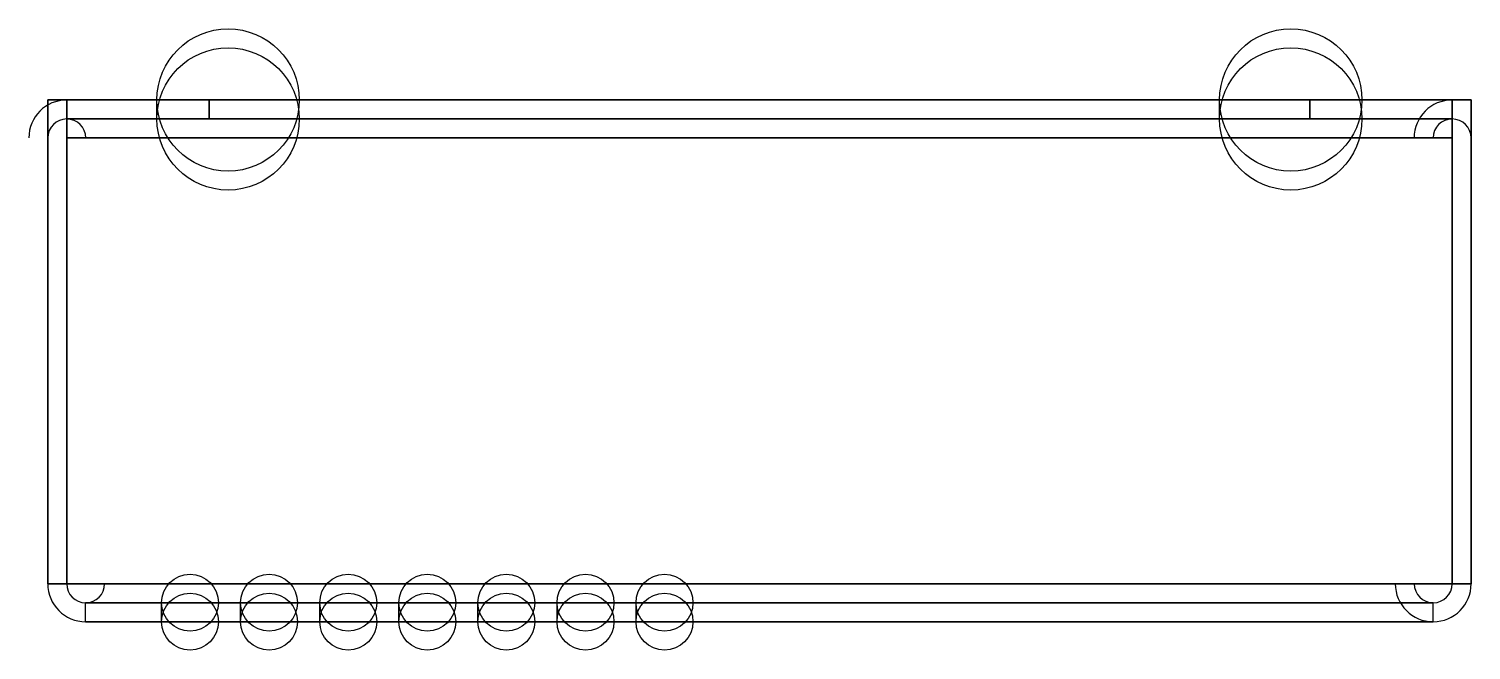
# Model space of a CAD drawing. Header units: millimetres. Extents: x -77 to 75, y -3 to 62.
import ezdxf

# ---------------------------------------------------------------- set-up
doc = ezdxf.new("R2010")
doc.units = ezdxf.units.MM

msp = doc.modelspace()

# ---------------------------------------------------------------- linework, layer by layer
for p, q in [((-75, 55, 97.99), (-75, 4, 97.99)), ((-75, 55, 97.99), (-75, 55, -97.99)), ((-75, 4, -97.99), (-75, 55, -97.99)), ((-75, 55, -97.99), (-73, 55, -97.99)), ((-73, 55, 97.99), (-75, 55, 97.99)), ((-73, 55, -97.99), (-73, 4, -97.99)), ((-73, 4, 97.99), (-73, 55, 97.99)), ((-73, 55, -97.99), (-73, 55, 97.99)), ((72.99, 55, 102), (-72.99, 55, 102)), ((-72.99, 55, 102), (-72.99, 55, 133)), ((-57.99, 55, 148), (-72.99, 55, 133)), ((-72.99, 55, 133), (-72.99, 53, 133)), ((-72.99, 55, 102), (-72.99, 53, 102)), ((-72.99, 55, -133), (-57.99, 55, -148)), ((-72.99, 55, -102), (-72.99, 55, -133)), ((-72.99, 55, -102), (72.99, 55, -102)), ((-72.99, 53, -133), (-72.99, 55, -133)), ((-72.99, 53, -102), (-72.99, 55, -102)), ((-63.49, 53, 131), (-63.49, 55, 131)), ((-63.49, 53, -131), (-63.49, 55, -131)), ((-57.99, 55, 148), (57.99, 55, 148)), ((-57.99, 53, 148), (-57.99, 55, 148)), ((57.99, 55, -148), (-57.99, 55, -148)), ((-57.99, 55, -148), (-57.99, 53, -148)), ((48.49, 53, 131), (48.49, 55, 131)), ((48.49, 53, -131), (48.49, 55, -131)), ((72.99, 55, 133), (57.99, 55, 148)), ((57.99, 55, 148), (57.99, 53, 148)), ((57.99, 53, -148), (57.99, 55, -148)), ((57.99, 55, -148), (72.99, 55, -133)), ((72.99, 53, 133), (72.99, 55, 133)), ((72.99, 55, 102), (72.99, 55, 133)), ((72.99, 55, -133), (72.99, 53, -133)), ((72.99, 55, -102), (72.99, 55, -133)), ((72.99, 55, -102), (72.99, 53, -102)), ((72.99, 53, 102), (72.99, 55, 102)), ((75, 55, 97.99), (73, 55, 97.99)), ((73, 55, 97.99), (73, 4, 97.99)), ((73, 4, -97.99), (73, 55, -97.99)), ((73, 55, -97.99), (75, 55, -97.99)), ((73, 55, 97.99), (73, 55, -97.99)), ((75, 55, -97.99), (75, 4, -97.99)), ((75, 55, -97.99), (75, 55, 97.99)), ((75, 4, 97.99), (75, 55, 97.99)), ((-72.99, 53, 133), (-57.99, 53, 148)), ((-72.99, 53, 133), (-72.99, 53, 102)), ((-57.99, 53, -148), (-72.99, 53, -133)), ((-72.99, 53, -102), (-72.99, 53, -133)), ((72.99, 53, -102), (-72.99, 53, -102)), ((-72.99, 53, 102), (72.99, 53, 102)), ((57.99, 53, 148), (-57.99, 53, 148)), ((-57.99, 53, -148), (57.99, 53, -148)), ((57.99, 53, 148), (72.99, 53, 133)), ((72.99, 53, -133), (57.99, 53, -148)), ((72.99, 53, -133), (72.99, 53, -102)), ((72.99, 53, 102), (72.99, 53, 133)), ((-72.99, 51, -100), (72.99, 51, -100)), ((-72.99, 51, -98), (-72.99, 51, -100)), ((72.99, 51, -98), (-72.99, 51, -98)), ((72.99, 51, 100), (-72.99, 51, 100)), ((-72.99, 51, 100), (-72.99, 51, 98)), ((-72.99, 51, 98), (72.99, 51, 98)), ((-72.99, 4, -98), (-72.99, 51, -98)), ((-72.99, 51, -100), (-72.99, 4, -100)), ((-72.99, 51, 98), (-72.99, 4, 98)), ((-72.99, 4, 100), (-72.99, 51, 100)), ((72.99, 51, -100), (72.99, 51, -98)), ((72.99, 51, 98), (72.99, 51, 100)), ((72.99, 51, -98), (72.99, 4, -98)), ((72.99, 4, -100), (72.99, 51, -100)), ((72.99, 4, 98), (72.99, 51, 98)), ((72.99, 51, 100), (72.99, 4, 100)), ((-75, 4, -96), (-75, 4, 96)), ((-75, 4, 96), (-75, 4, 97.99)), ((-75, 4, -96), (-75, 4, -97.99)), ((-73, 4, -97.99), (-75, 4, -97.99)), ((-75, 4, -96), (-73, 4, -96)), ((-75, 4, 96), (-73, 4, 96)), ((-75, 4, 97.99), (-73, 4, 97.99)), ((-73, 4, 96), (-73, 4, -96)), ((-73, 4, -96), (-73, 4, -97.99)), ((-73, 4, 97.99), (-73, 4, 96)), ((-72.99, 4, -98), (-71, 4, -98)), ((-72.99, 4, -100), (-72.99, 4, -98)), ((-71, 4, -100), (-72.99, 4, -100)), ((-71, 4, 98), (-72.99, 4, 98)), ((-71, 4, 100), (-72.99, 4, 100)), ((-72.99, 4, 98), (-72.99, 4, 100)), ((-71, 4, -98), (71, 4, -98)), ((71, 4, -100), (-71, 4, -100)), ((71, 4, 98), (-71, 4, 98)), ((-71, 4, 100), (71, 4, 100)), ((-71, 4, -100), (-71, 4, -98)), ((-71, 4, 100), (-71, 4, 98)), ((71, 4, -98), (72.99, 4, -98)), ((71, 4, -100), (72.99, 4, -100)), ((72.99, 4, 98), (71, 4, 98)), ((71, 4, 100), (72.99, 4, 100)), ((71, 4, -100), (71, 4, -98)), ((71, 4, 100), (71, 4, 98)), ((72.99, 4, 100), (72.99, 4, 98)), ((72.99, 4, -98), (72.99, 4, -100)), ((73, 4, -96), (73, 4, 96)), ((73, 4, 97.99), (75, 4, 97.99)), ((73, 4, 96), (73, 4, 97.99)), ((75, 4, 96), (73, 4, 96)), ((75, 4, -96), (73, 4, -96)), ((73, 4, -97.99), (73, 4, -96)), ((75, 4, -97.99), (73, 4, -97.99)), ((75, 4, 96), (75, 4, -96)), ((75, 4, -96), (75, 4, -97.99)), ((75, 4, 96), (75, 4, 97.99)), ((-71, 2, -96), (-71, 2, 96)), ((-71, 0, -96), (-71, 2, -96)), ((-71, 0, 96), (-71, 2, 96)), ((71, 2, -96), (-71, 2, -96)), ((-71, 2, 96), (71, 2, 96)), ((-63, 0, 50), (-63, 2, 50)), ((-63, 0, 30), (-63, 2, 30)), ((-63, 0, 40), (-63, 2, 40)), ((-63, 0, 60), (-63, 2, 60)), ((-63, 0, 20), (-63, 2, 20)), ((-63, 0, 70), (-63, 2, 70)), ((-54.67, 0, 40), (-54.67, 2, 40)), ((-54.67, 0, 30), (-54.67, 2, 30)), ((-54.67, 0, 70), (-54.67, 2, 70)), ((-54.67, 0, 50), (-54.67, 2, 50)), ((-54.67, 0, 20), (-54.67, 2, 20)), ((-54.67, 0, 60), (-54.67, 2, 60)), ((-46.33, 0, 70), (-46.33, 2, 70)), ((-46.33, 0, 20), (-46.33, 2, 20)), ((-46.33, 0, 60), (-46.33, 2, 60)), ((-46.33, 0, 40), (-46.33, 2, 40)), ((-46.33, 0, 30), (-46.33, 2, 30)), ((-46.33, 0, 50), (-46.33, 2, 50)), ((-38, 0, 60), (-38, 2, 60)), ((-38, 0, 20), (-38, 2, 20)), ((-38, 0, 50), (-38, 2, 50)), ((-38, 0, 70), (-38, 2, 70)), ((-38, 0, 30), (-38, 2, 30)), ((-38, 0, 40), (-38, 2, 40)), ((-29.67, 0, 50), (-29.67, 2, 50)), ((-29.67, 0, 30), (-29.67, 2, 30)), ((-29.67, 0, 40), (-29.67, 2, 40)), ((-29.67, 0, 60), (-29.67, 2, 60)), ((-29.67, 0, 20), (-29.67, 2, 20)), ((-29.67, 0, 70), (-29.67, 2, 70)), ((-21.33, 0, 40), (-21.33, 2, 40)), ((-21.33, 0, 30), (-21.33, 2, 30)), ((-21.33, 0, 70), (-21.33, 2, 70)), ((-21.33, 0, 50), (-21.33, 2, 50)), ((-21.33, 0, 20), (-21.33, 2, 20)), ((-21.33, 0, 60), (-21.33, 2, 60)), ((-13, 0, 70), (-13, 2, 70)), ((-13, 0, 20), (-13, 2, 20)), ((-13, 0, 60), (-13, 2, 60)), ((-13, 0, 40), (-13, 2, 40)), ((-13, 0, 30), (-13, 2, 30)), ((-13, 0, 50), (-13, 2, 50)), ((71, 0, -96), (71, 2, -96)), ((71, 2, 96), (71, 2, -96)), ((71, 0, 96), (71, 2, 96)), ((-71, 0, 96), (-71, 0, -96)), ((-71, 0, -96), (71, 0, -96)), ((71, 0, 96), (-71, 0, 96)), ((71, 0, -96), (71, 0, 96))]:
    msp.add_line(p, q)
for centre, radius in [((-55.99, 55, 131), 7.5), ((-55.99, 55, -131), 7.5), ((55.99, 55, 131), 7.5), ((55.99, 55, -131), 7.5), ((-55.99, 53, 131), 7.5), ((-55.99, 53, -131), 7.5), ((55.99, 53, 131), 7.5), ((55.99, 53, -131), 7.5), ((-60, 2, 50), 3), ((-60, 2, 30), 3), ((-60, 2, 40), 3), ((-60, 2, 60), 3), ((-60, 2, 20), 3), ((-60, 2, 70), 3), ((-51.67, 2, 40), 3), ((-51.67, 2, 30), 3), ((-51.67, 2, 70), 3), ((-51.67, 2, 50), 3), ((-51.67, 2, 20), 3), ((-51.67, 2, 60), 3), ((-43.33, 2, 70), 3), ((-43.33, 2, 20), 3), ((-43.33, 2, 60), 3), ((-43.33, 2, 40), 3), ((-43.33, 2, 30), 3), ((-43.33, 2, 50), 3), ((-35, 2, 60), 3), ((-35, 2, 20), 3), ((-35, 2, 50), 3), ((-35, 2, 70), 3), ((-35, 2, 30), 3), ((-35, 2, 40), 3), ((-26.67, 2, 50), 3), ((-26.67, 2, 30), 3), ((-26.67, 2, 40), 3), ((-26.67, 2, 60), 3), ((-26.67, 2, 20), 3), ((-26.67, 2, 70), 3), ((-18.33, 2, 40), 3), ((-18.33, 2, 30), 3), ((-18.33, 2, 70), 3), ((-18.33, 2, 50), 3), ((-18.33, 2, 20), 3), ((-18.33, 2, 60), 3), ((-10, 2, 70), 3), ((-10, 2, 20), 3), ((-10, 2, 60), 3), ((-10, 2, 40), 3), ((-10, 2, 30), 3), ((-10, 2, 50), 3), ((-60, 0, 50), 3), ((-60, 0, 30), 3), ((-60, 0, 40), 3), ((-60, 0, 60), 3), ((-60, 0, 20), 3), ((-60, 0, 70), 3), ((-51.67, 0, 40), 3), ((-51.67, 0, 30), 3), ((-51.67, 0, 70), 3), ((-51.67, 0, 50), 3), ((-51.67, 0, 20), 3), ((-51.67, 0, 60), 3), ((-43.33, 0, 70), 3), ((-43.33, 0, 20), 3), ((-43.33, 0, 60), 3), ((-43.33, 0, 40), 3), ((-43.33, 0, 30), 3), ((-43.33, 0, 50), 3), ((-35, 0, 60), 3), ((-35, 0, 20), 3), ((-35, 0, 50), 3), ((-35, 0, 70), 3), ((-35, 0, 30), 3), ((-35, 0, 40), 3), ((-26.67, 0, 50), 3), ((-26.67, 0, 30), 3), ((-26.67, 0, 40), 3), ((-26.67, 0, 60), 3), ((-26.67, 0, 20), 3), ((-26.67, 0, 70), 3), ((-18.33, 0, 40), 3), ((-18.33, 0, 30), 3), ((-18.33, 0, 70), 3), ((-18.33, 0, 50), 3), ((-18.33, 0, 20), 3), ((-18.33, 0, 60), 3), ((-10, 0, 70), 3), ((-10, 0, 20), 3), ((-10, 0, 60), 3), ((-10, 0, 40), 3), ((-10, 0, 30), 3), ((-10, 0, 50), 3)]:
    msp.add_circle(centre, radius)
for centre, radius, start, end in [((-72.99, 51, -102), 4, 90, 180), ((-72.99, 51, 102), 4, 90, 180), ((72.99, 51, -102), 4, 90, 180), ((72.99, 51, 102), 4, 90, 180), ((-72.99, 51, -102), 2, 90, 180), ((-72.99, 51, 102), 2, 0, 90), ((72.99, 51, 102), 2, 90, 180), ((72.99, 51, -102), 2, 0, 90), ((-71, 4, -96), 4, 180, 270), ((-71, 4, 96), 4, 180, 270), ((-71, 4, -96), 4, 180, 270), ((-71, 4, 96), 4, 180, 270), ((-71, 4, -96), 2, 180, 270), ((-71, 4, 96), 2, -180, -90), ((-71, 4, 96), 2, 180, 270), ((-71, 4, -96), 2, -90, 0), ((71, 4, -96), 4, 180, 270), ((71, 4, 96), 4, 180, 270), ((71, 4, -96), 2, 180, 270), ((71, 4, 96), 2, -90, 0), ((71, 4, -96), 2, 270, 360), ((71, 4, 96), 4, -90, 0), ((71, 4, -96), 4, -90, 0), ((71, 4, 96), 2, -90, 0)]:
    msp.add_arc(centre, radius, start, end)

doc.saveas('drawing.dxf')
